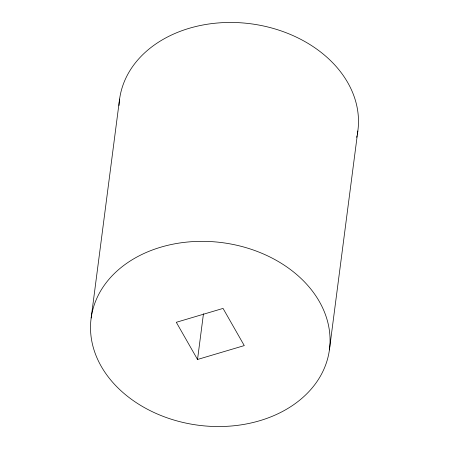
<?xml version="1.0" encoding="UTF-8"?>
<svg xmlns="http://www.w3.org/2000/svg" width="449" height="449" viewBox="0 0 449 449"><rect width="100%" height="100%" fill="white"/><g stroke="black" fill="none" stroke-linecap="round" stroke-linejoin="round"><path stroke-width="0.67" d="M91.164 317.993L119.591 99.1M197.526 359.475L176.305 322.298L223.046 308.412L244.267 345.595L197.526 359.475L203.464 313.761M329.409 349.9A120.186 92.067 7.4 0 0 161.528 246.967A120.186 92.067 7.4 0 0 139.92 404.964A120.186 92.067 7.4 0 0 329.409 349.9L357.836 131.007M119.013 105.504A120.186 92.067 7.4 0 1 249.111 23.573A120.186 92.067 7.4 0 1 357.331 134.184M357.022 135.761A120.186 92.067 7.4 0 1 356.674 137.332"/></g></svg>
